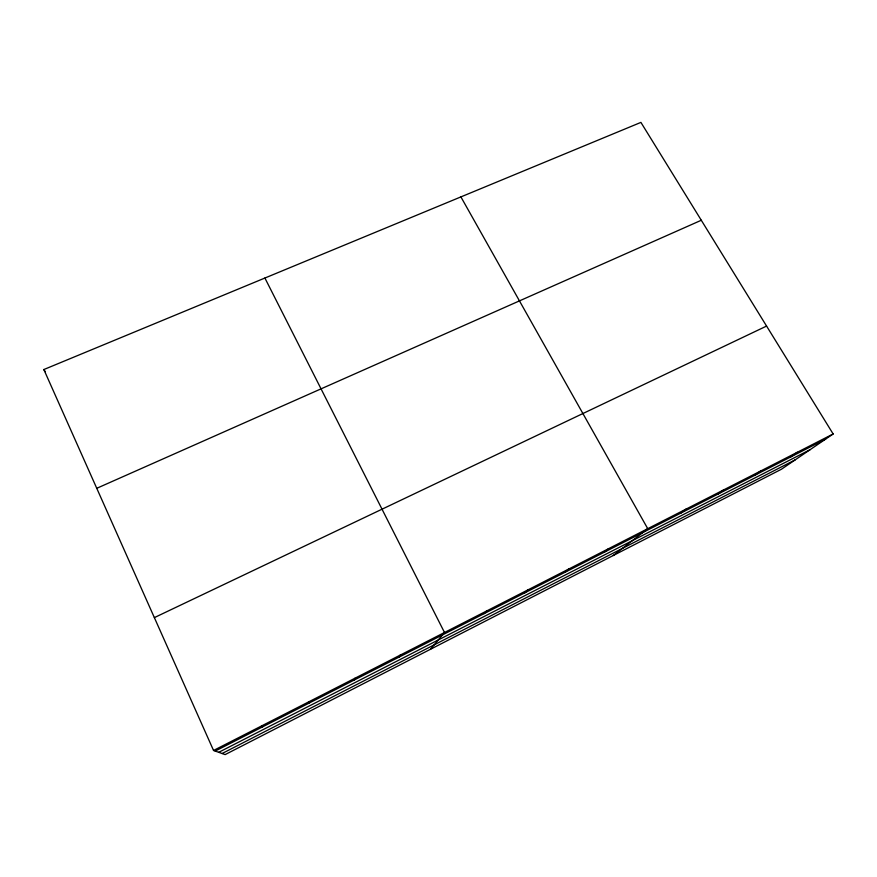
<?xml version="1.0" encoding="UTF-8"?>
<svg xmlns="http://www.w3.org/2000/svg" width="877" height="877" viewBox="0 0 877 877"><rect width="100%" height="100%" fill="white"/><g stroke="black" fill="none" stroke-linecap="round" stroke-linejoin="round"><path stroke-width="1.32" d="M354.286 680.004L354.922 678.25M398.805 657.246L400.153 655.141M430.508 649.254L444.496 632.492L264.898 278.031M484.016 613.703L486.691 610.94M524.797 592.852L528.097 589.793M564.832 572.385L568.724 569.041M604.132 552.302L608.605 548.673M613.187 555.547L647.741 528.678L460.907 196.908M680.629 513.209L686.176 509.044M717.857 494.179L723.909 489.772M754.428 475.487L760.973 470.839M790.363 457.114L797.379 452.236M833.15 433.972L781.418 469.25L225.137 754.604L213.549 750.471L43.85 369.535L640.912 122.396L833.15 433.972L213.549 750.471M218.735 752.323L810.173 449.649M222.1 753.518L795.154 459.888M215.238 751.074L825.674 439.07M154.363 617.616L766.575 326.069M96.755 488.303L701.293 220.259M261.642 725.893L262.53 726.901M43.85 369.535L45.242 371.662M308.759 701.83L308.868 703.222"/></g></svg>
